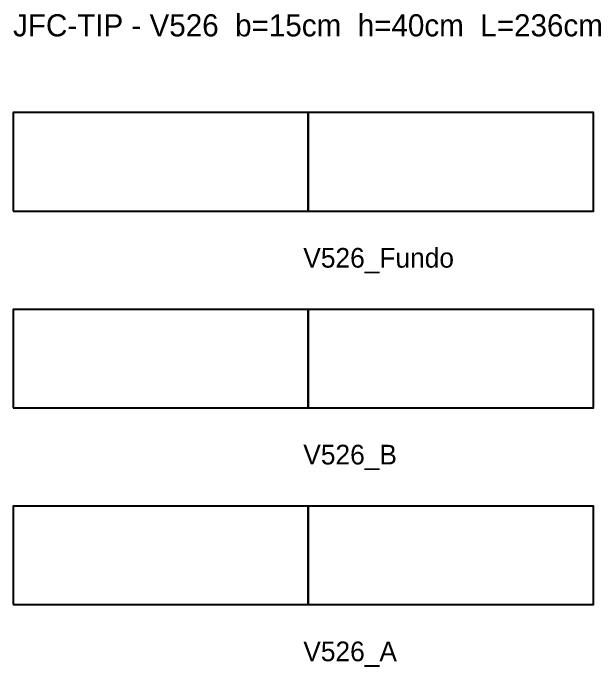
# Model space of a CAD drawing. Header units: metres. Extents: x -386 to 12208, y -7925 to 27400.
# Drawn here: x 11968.8 to 12207.8, y 26853 to 27118.8 of the extents above; entities that cross this region are included whole.
import ezdxf

# ---------------------------------------------------------------- set-up
doc = ezdxf.new("R2010")
doc.units = ezdxf.units.M

msp = doc.modelspace()

# ---------------------------------------------------------------- linework, layer by layer
at = {"layer": 'Paineis'}
for points in [[(11968.81, 27038.28), (12088.81, 27038.28), (12088.81, 27078.28), (11968.81, 27078.28)], [(12088.81, 27038.28), (12204.81, 27038.28), (12204.81, 27078.28), (12088.81, 27078.28)], [(11968.81, 26958.28), (12088.81, 26958.28), (12088.81, 26998.28), (11968.81, 26998.28)], [(12088.81, 26958.28), (12204.81, 26958.28), (12204.81, 26998.28), (12088.81, 26998.28)], [(11968.81, 26878.28), (12088.81, 26878.28), (12088.81, 26918.28), (11968.81, 26918.28)], [(12088.81, 26878.28), (12204.81, 26878.28), (12204.81, 26918.28), (12088.81, 26918.28)]]:
    msp.add_lwpolyline(points, close=True, dxfattribs=at)

# ---------------------------------------------------------------- texts
at = {"layer": 'NOMENCLATURA', "insert": (11968.81, 27118.28), "char_height": 9, "attachment_point": 1}
msp.add_mtext('JFC-TIP - V526  b=15cm  h=40cm  L=236cm', dxfattribs=at)
at = {"layer": 'Texto Secao', "char_height": 8, "attachment_point": 1}
for s, insert in [('V526_Fundo', (12086.81, 27023.28)), ('V526_B', (12086.81, 26943.28)), ('V526_A', (12086.81, 26863.28))]:
    msp.add_mtext(s, dxfattribs=dict(at, insert=insert))

doc.saveas('drawing.dxf')
